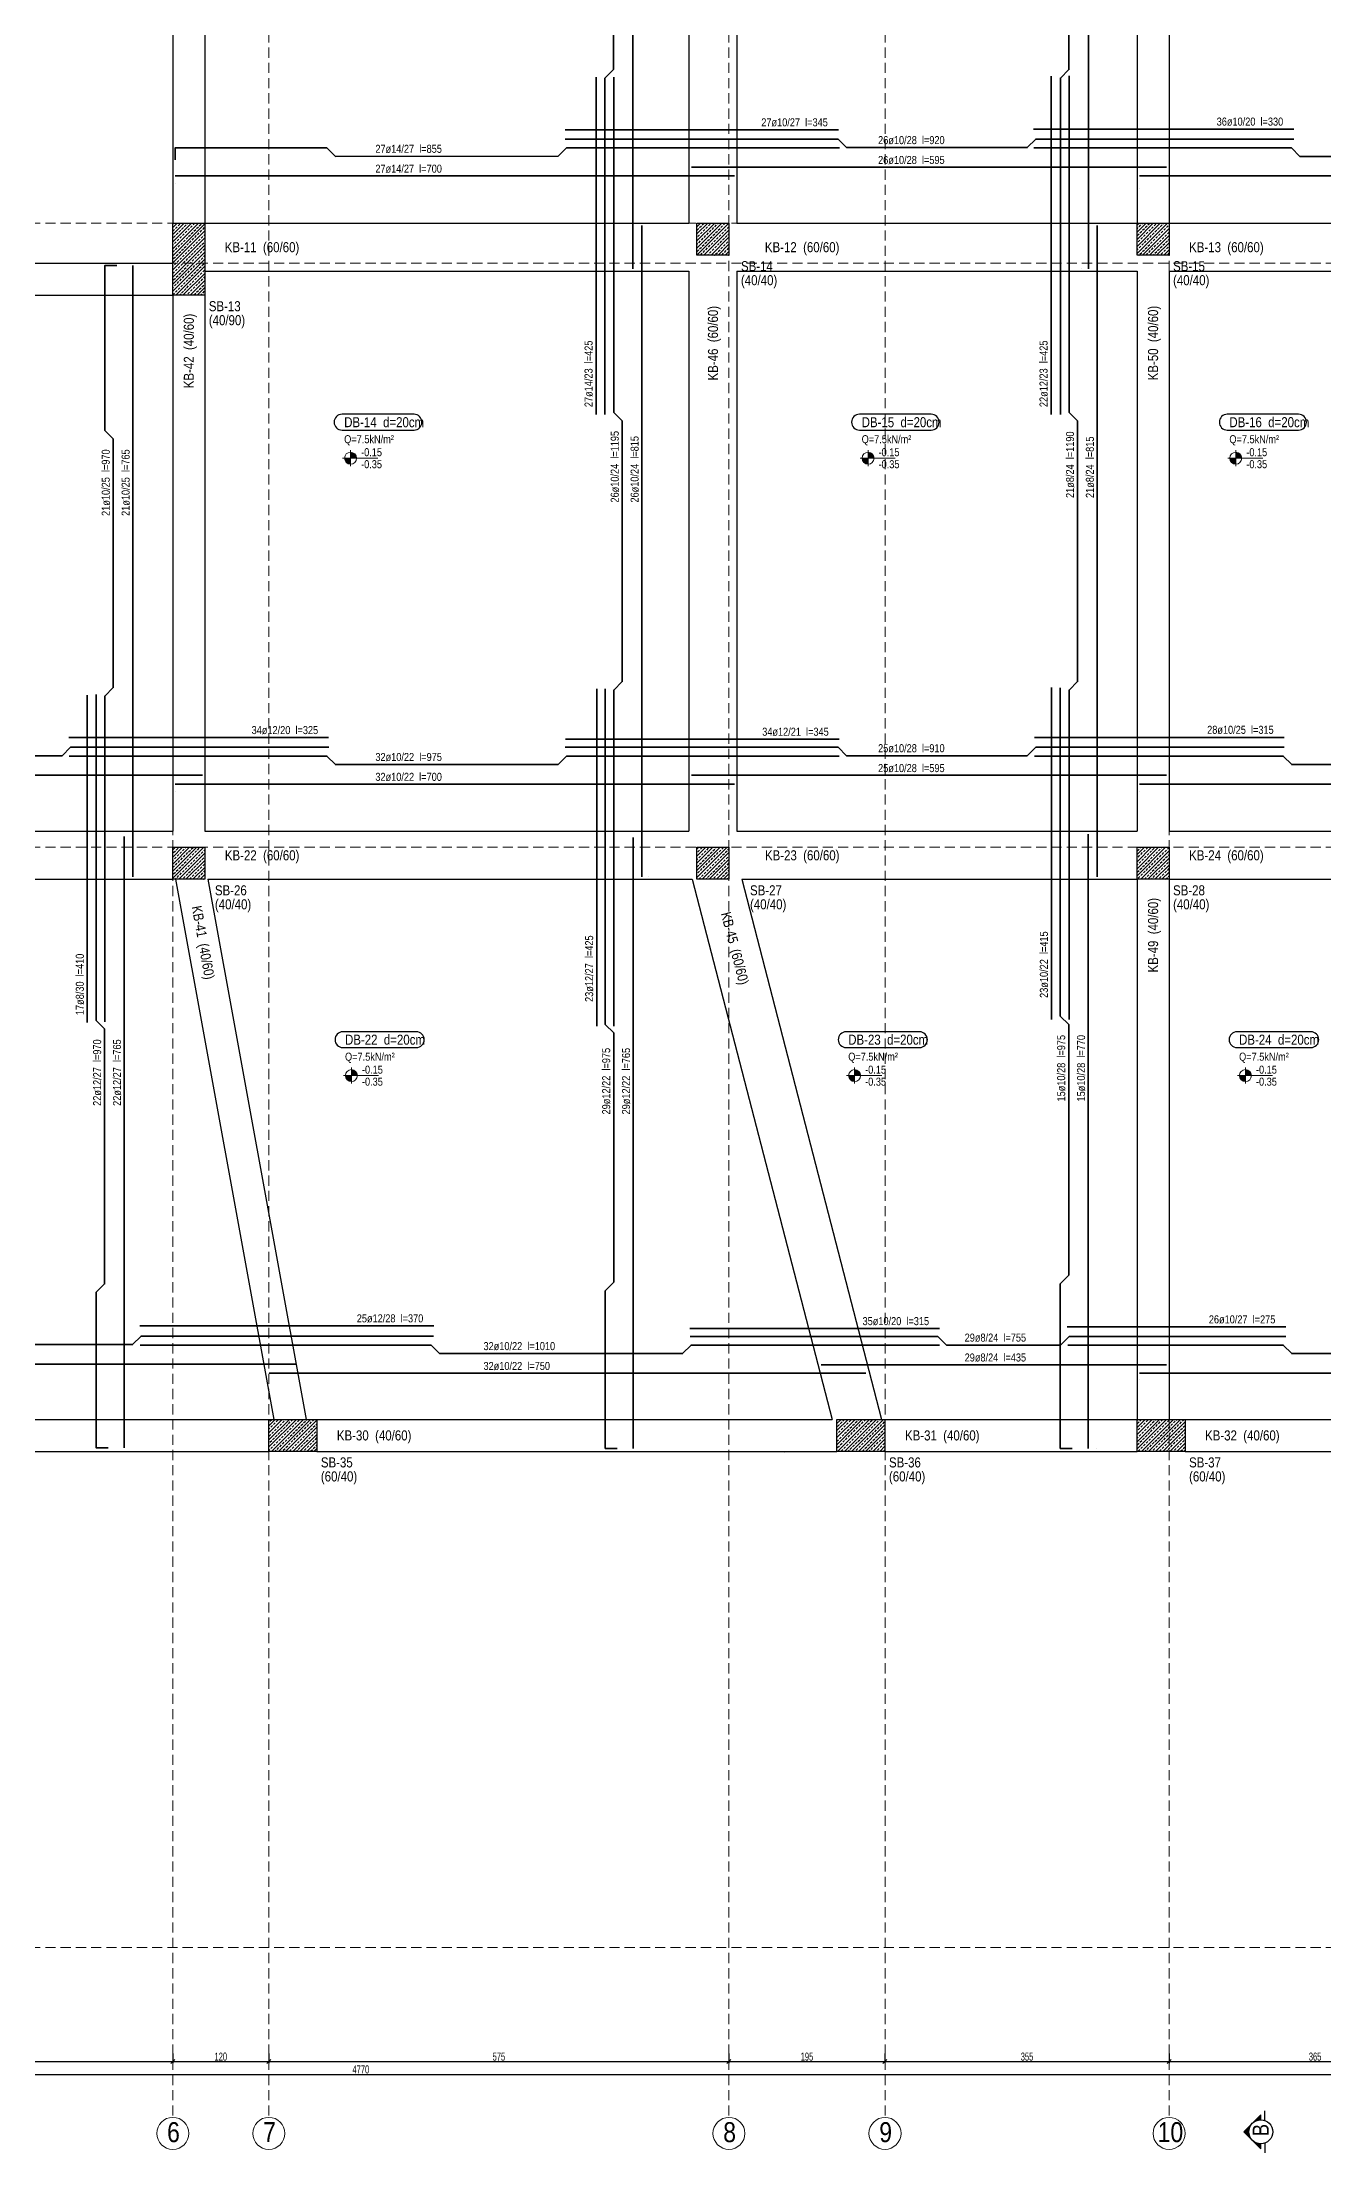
# Model space of a CAD drawing. Header units: millimetres. Extents: x 2532 to 8067, y 819 to 5029.
# Drawn here: x 5018 to 6619, y 819 to 3457 of the extents above; entities that cross this region are included whole.
import ezdxf

# ---------------------------------------------------------------- set-up
doc = ezdxf.new("R2010")
doc.units = ezdxf.units.MM
doc.linetypes.add('DASHED', pattern=[19.05, 12.7, -6.35])
for name, color, linetype, lineweight in [('AKS BALONU (BEYKENT)', 7, 'Continuous', 20), ('AKS CIZGISI (BEYKENT)', 252, 'DASHED', 20), ('AKS NO (BEYKENT)', 3, 'Continuous', 20), ('AKS OLCU (BEYKENT)', 200, 'Continuous', 20), ('DONATI (BEYKENT)', 4, 'Continuous', 35), ('DONATI YAZISI (BEYKENT)', 3, 'Continuous', 20), ('DOSEME ISMI (BEYKENT)', 9, 'Continuous', 20), ('DOSEME PAFTA (BEYKENT)', 3, 'Continuous', 20), ('KESIT (BEYKENT)', 151, 'Continuous', 25), ('KESIT ISMI (BEYKENT)', 6, 'Continuous', 20), ('KIRIS (BEYKENT)', 2, 'Continuous', 30), ('KIRIS ISMI (BEYKENT)', 40, 'Continuous', 20), ('KOLON (BEYKENT)', 3, 'Continuous', 30), ('KOLON ISMI (BEYKENT)', 91, 'Continuous', 20), ('KOT CIZGI (BEYKENT)', 120, 'Continuous', 20), ('KOT YAZI (BEYKENT)', 7, 'Continuous', 20), ('TARAMA (BEYKENT)', 252, 'Continuous', 25), ('YAZI (BEYKENT)', 140, 'Continuous', 20)]:
    doc.layers.add(name, color=color, linetype=linetype, lineweight=lineweight)
doc.styles.add('DONATI YAZISI (BEYKENT)', font='')
doc.styles.add('DSMOLC-50', font='bahnschrift light condensed', dxfattribs={"width": 0.75, "height": 10})
doc.styles.add('KOT (BEYKENT)', font='')
doc.styles.add('stastyle', font='RomanSTA.ttf')
doc.styles.add('YAZI (BEYKENT)', font='')
doc.styles.get('DONATI YAZISI (BEYKENT)').set_extended_font_data('Bahnschrift Light Condensed')
doc.styles.get('KOT (BEYKENT)').set_extended_font_data('Bahnschrift Light Condensed')
doc.styles.get('YAZI (BEYKENT)').set_extended_font_data('Bahnschrift Light Condensed')
doc.dimstyles.new('DSMOLC-50', dxfattribs={"dimtxt": 10, "dimasz": 5, "dimexe": 2, "dimexo": 2, "dimgap": 1, "dimtad": 1, "dimdec": 1, "dimrnd": 0.5, "dimzin": 12, "dimdsep": 46, "dimtxsty": 'DSMOLC-50', "dimblk": 'OBLIQUE', "dimblk1": 'OBLIQUE', "dimblk2": 'OBLIQUE', "dimcen": 0, "dimclrt": 7, "dimadec": 0, "dimazin": 0, "dimtfac": 1, "dimtdec": 4, "dimtix": 1, "dimtmove": 2, "dimatfit": 3, "dimfxl": 1, "dimtzin": 0, "dimarcsym": 0})
pattern_1 = [(45, (1551.565, 462.183), (-4.4194174, 4.4194174), []), (45, (1555.9844, 462.183), (-4.4194174, 4.4194174), [3.125, -1.5625])]

# ---------------------------------------------------------------- blocks, each defined once
blk = doc.blocks.new('_Oblique')
at = {"color": 0, "linetype": 'ByBlock', "lineweight": -2}
blk.add_line((-0.5, -0.5), (0.5, 0.5), dxfattribs=at)
blk = doc.blocks.new('*D95')
at = {"layer": 'AKS OLCU (BEYKENT)', "color": 0, "lineweight": -2, "transparency": 16777216}
for p, q in [((4666.1, 943.5), (4666.1, 931.5)), ((4666.1, 933.5), (5181.1, 933.5)), ((5181.1, 943.5), (5181.1, 931.5))]:
    blk.add_line(p, q, dxfattribs=at)
at = {"layer": 'DEFPOINTS', "color": 0, "transparency": 16777216}
for p in [(4666.1, 945.5), (5181.1, 945.5), (5181.1, 933.5)]:
    blk.add_point(p, dxfattribs=at)
at = {"layer": 'AKS OLCU (BEYKENT)', "color": 0, "lineweight": -2, "transparency": 16777216, "xscale": 5, "yscale": 5, "zscale": 5, "rotation": 180}
blk.add_blockref('_Oblique', (4666.1, 933.5), dxfattribs=at)
at = {"layer": 'AKS OLCU (BEYKENT)', "color": 0, "lineweight": -2, "transparency": 16777216, "xscale": 5, "yscale": 5, "zscale": 5}
blk.add_blockref('_Oblique', (5181.1, 933.5), dxfattribs=at)
at = {"layer": 'AKS OLCU (BEYKENT)', "color": 7, "transparency": 16777216, "insert": (4923.6, 939.6), "char_height": 10, "attachment_point": 5, "style": 'DSMOLC-50'}
blk.add_mtext('515', dxfattribs=at)
blk = doc.blocks.new('*D96')
at = {"layer": 'AKS OLCU (BEYKENT)', "color": 0, "lineweight": -2, "transparency": 16777216}
for p, q in [((5181.1, 943.5), (5181.1, 931.5)), ((5181.1, 933.5), (5301.1, 933.5)), ((5301.1, 943.5), (5301.1, 931.5))]:
    blk.add_line(p, q, dxfattribs=at)
at = {"layer": 'DEFPOINTS', "color": 0, "transparency": 16777216}
for p in [(5181.1, 945.5), (5301.1, 945.5), (5301.1, 933.5)]:
    blk.add_point(p, dxfattribs=at)
at = {"layer": 'AKS OLCU (BEYKENT)', "color": 0, "lineweight": -2, "transparency": 16777216, "xscale": 5, "yscale": 5, "zscale": 5, "rotation": 180}
blk.add_blockref('_Oblique', (5181.1, 933.5), dxfattribs=at)
at = {"layer": 'AKS OLCU (BEYKENT)', "color": 0, "lineweight": -2, "transparency": 16777216, "xscale": 5, "yscale": 5, "zscale": 5}
blk.add_blockref('_Oblique', (5301.1, 933.5), dxfattribs=at)
at = {"layer": 'AKS OLCU (BEYKENT)', "color": 7, "transparency": 16777216, "insert": (5241.1, 939.6), "char_height": 10, "attachment_point": 5, "style": 'DSMOLC-50'}
blk.add_mtext('120', dxfattribs=at)
blk = doc.blocks.new('*D97')
at = {"layer": 'AKS OLCU (BEYKENT)', "color": 0, "lineweight": -2, "transparency": 16777216}
for p, q in [((5301.1, 943.5), (5301.1, 931.5)), ((5301.1, 933.5), (5876.1, 933.5)), ((5876.1, 943.5), (5876.1, 931.5))]:
    blk.add_line(p, q, dxfattribs=at)
at = {"layer": 'DEFPOINTS', "color": 0, "transparency": 16777216}
for p in [(5301.1, 945.5), (5876.1, 945.5), (5876.1, 933.5)]:
    blk.add_point(p, dxfattribs=at)
at = {"layer": 'AKS OLCU (BEYKENT)', "color": 0, "lineweight": -2, "transparency": 16777216, "xscale": 5, "yscale": 5, "zscale": 5, "rotation": 180}
blk.add_blockref('_Oblique', (5301.1, 933.5), dxfattribs=at)
at = {"layer": 'AKS OLCU (BEYKENT)', "color": 0, "lineweight": -2, "transparency": 16777216, "xscale": 5, "yscale": 5, "zscale": 5}
blk.add_blockref('_Oblique', (5876.1, 933.5), dxfattribs=at)
at = {"layer": 'AKS OLCU (BEYKENT)', "color": 7, "transparency": 16777216, "insert": (5588.6, 939.6), "char_height": 10, "attachment_point": 5, "style": 'DSMOLC-50'}
blk.add_mtext('575', dxfattribs=at)
blk = doc.blocks.new('*D98')
at = {"layer": 'AKS OLCU (BEYKENT)', "color": 0, "lineweight": -2, "transparency": 16777216}
for p, q in [((5876.1, 943.5), (5876.1, 931.5)), ((5876.1, 933.5), (6071.1, 933.5)), ((6071.1, 943.5), (6071.1, 931.5))]:
    blk.add_line(p, q, dxfattribs=at)
at = {"layer": 'DEFPOINTS', "color": 0, "transparency": 16777216}
for p in [(5876.1, 945.5), (6071.1, 945.5), (6071.1, 933.5)]:
    blk.add_point(p, dxfattribs=at)
at = {"layer": 'AKS OLCU (BEYKENT)', "color": 0, "lineweight": -2, "transparency": 16777216, "xscale": 5, "yscale": 5, "zscale": 5, "rotation": 180}
blk.add_blockref('_Oblique', (5876.1, 933.5), dxfattribs=at)
at = {"layer": 'AKS OLCU (BEYKENT)', "color": 0, "lineweight": -2, "transparency": 16777216, "xscale": 5, "yscale": 5, "zscale": 5}
blk.add_blockref('_Oblique', (6071.1, 933.5), dxfattribs=at)
at = {"layer": 'AKS OLCU (BEYKENT)', "color": 7, "transparency": 16777216, "insert": (5973.6, 939.6), "char_height": 10, "attachment_point": 5, "style": 'DSMOLC-50'}
blk.add_mtext('195', dxfattribs=at)
blk = doc.blocks.new('*D99')
at = {"layer": 'AKS OLCU (BEYKENT)', "color": 0, "lineweight": -2, "transparency": 16777216}
for p, q in [((6071.1, 943.5), (6071.1, 931.5)), ((6071.1, 933.5), (6426.1, 933.5)), ((6426.1, 943.5), (6426.1, 931.5))]:
    blk.add_line(p, q, dxfattribs=at)
at = {"layer": 'DEFPOINTS', "color": 0, "transparency": 16777216}
for p in [(6071.1, 945.5), (6426.1, 945.5), (6426.1, 933.5)]:
    blk.add_point(p, dxfattribs=at)
at = {"layer": 'AKS OLCU (BEYKENT)', "color": 0, "lineweight": -2, "transparency": 16777216, "xscale": 5, "yscale": 5, "zscale": 5, "rotation": 180}
blk.add_blockref('_Oblique', (6071.1, 933.5), dxfattribs=at)
at = {"layer": 'AKS OLCU (BEYKENT)', "color": 0, "lineweight": -2, "transparency": 16777216, "xscale": 5, "yscale": 5, "zscale": 5}
blk.add_blockref('_Oblique', (6426.1, 933.5), dxfattribs=at)
at = {"layer": 'AKS OLCU (BEYKENT)', "color": 7, "transparency": 16777216, "insert": (6248.6, 939.6), "char_height": 10, "attachment_point": 5, "style": 'DSMOLC-50'}
blk.add_mtext('355', dxfattribs=at)
blk = doc.blocks.new('*D100')
at = {"layer": 'AKS OLCU (BEYKENT)', "color": 0, "lineweight": -2, "transparency": 16777216}
for p, q in [((6426.1, 943.5), (6426.1, 931.5)), ((6426.1, 933.5), (6791.1, 933.5)), ((6791.1, 943.5), (6791.1, 931.5))]:
    blk.add_line(p, q, dxfattribs=at)
at = {"layer": 'DEFPOINTS', "color": 0, "transparency": 16777216}
for p in [(6426.1, 945.5), (6791.1, 945.5), (6791.1, 933.5)]:
    blk.add_point(p, dxfattribs=at)
at = {"layer": 'AKS OLCU (BEYKENT)', "color": 0, "lineweight": -2, "transparency": 16777216, "xscale": 5, "yscale": 5, "zscale": 5, "rotation": 180}
blk.add_blockref('_Oblique', (6426.1, 933.5), dxfattribs=at)
at = {"layer": 'AKS OLCU (BEYKENT)', "color": 0, "lineweight": -2, "transparency": 16777216, "xscale": 5, "yscale": 5, "zscale": 5}
blk.add_blockref('_Oblique', (6791.1, 933.5), dxfattribs=at)
at = {"layer": 'AKS OLCU (BEYKENT)', "color": 7, "transparency": 16777216, "insert": (6608.6, 939.6), "char_height": 10, "attachment_point": 5, "style": 'DSMOLC-50'}
blk.add_mtext('365', dxfattribs=at)
blk = doc.blocks.new('*D104')
at = {"layer": 'AKS OLCU (BEYKENT)', "color": 0, "lineweight": -2, "transparency": 16777216}
for p, q in [((3031.1, 943.5), (3031.1, 915.5)), ((7801.1, 943.5), (7801.1, 915.5)), ((3031.1, 917.5), (7801.1, 917.5))]:
    blk.add_line(p, q, dxfattribs=at)
at = {"layer": 'DEFPOINTS', "color": 0, "transparency": 16777216}
for p in [(3031.1, 945.5), (7801.1, 945.5), (7801.1, 917.5)]:
    blk.add_point(p, dxfattribs=at)
at = {"layer": 'AKS OLCU (BEYKENT)', "color": 0, "lineweight": -2, "transparency": 16777216, "xscale": 5, "yscale": 5, "zscale": 5, "rotation": 180}
blk.add_blockref('_Oblique', (3031.1, 917.5), dxfattribs=at)
at = {"layer": 'AKS OLCU (BEYKENT)', "color": 0, "lineweight": -2, "transparency": 16777216, "xscale": 5, "yscale": 5, "zscale": 5}
blk.add_blockref('_Oblique', (7801.1, 917.5), dxfattribs=at)
at = {"layer": 'AKS OLCU (BEYKENT)', "color": 7, "transparency": 16777216, "insert": (5416.1, 923.6), "char_height": 10, "attachment_point": 5, "style": 'DSMOLC-50'}
blk.add_mtext('4770', dxfattribs=at)

msp = doc.modelspace()

# ---------------------------------------------------------------- hatches: boundary and pattern name
at = {"layer": 'KESIT (BEYKENT)', "lineweight": -3}
h = msp.add_hatch(color=256, dxfattribs=at)
h.dxf.hatch_style = 1
h.paths.add_polyline_path([(6530.12, 856.27), (6519.51, 845.67), (6530.12, 835.06, -0.1989124), (6525.72, 845.67, -0.1989124)])
h = msp.add_hatch(color=256, dxfattribs=at)
h.dxf.hatch_style = 1
h.paths.add_polyline_path([(6540.72, 866.88), (6530.12, 856.27, -0.1989124), (6540.72, 860.67)])
h = msp.add_hatch(color=256, dxfattribs=at)
h.dxf.hatch_style = 1
h.paths.add_polyline_path([(6540.72, 830.67, -0.1989124), (6530.12, 835.06), (6540.72, 824.45)])
at = {"layer": 'KOT CIZGI (BEYKENT)'}
h = msp.add_hatch(color=256, dxfattribs=at)
h.dxf.hatch_style = 1
h.paths.add_polyline_path([(5403.22, 2937.28), (5395.72, 2937.28, 0.4142136), (5403.22, 2929.78)])
h = msp.add_hatch(color=256, dxfattribs=at)
h.dxf.hatch_style = 1
h.paths.add_polyline_path([(5403.22, 2944.78), (5403.22, 2937.28), (5410.72, 2937.28, 0.4142136)])
h = msp.add_hatch(color=256, dxfattribs=at)
h.dxf.hatch_style = 1
h.paths.add_polyline_path([(6049.89, 2937.28), (6042.39, 2937.28, 0.4142136), (6049.89, 2929.78)])
h = msp.add_hatch(color=256, dxfattribs=at)
h.dxf.hatch_style = 1
h.paths.add_polyline_path([(6049.89, 2944.78), (6049.89, 2937.28), (6057.39, 2937.28, 0.4142136)])
h = msp.add_hatch(color=256, dxfattribs=at)
h.dxf.hatch_style = 1
h.paths.add_polyline_path([(6509.42, 2937.28), (6501.92, 2937.28, 0.4142136), (6509.42, 2929.78)])
h = msp.add_hatch(color=256, dxfattribs=at)
h.dxf.hatch_style = 1
h.paths.add_polyline_path([(6509.42, 2944.78), (6509.42, 2937.28), (6516.92, 2937.28, 0.4142136)])
h = msp.add_hatch(color=256, dxfattribs=at)
h.dxf.hatch_style = 1
h.paths.add_polyline_path([(5404.28, 2165.62), (5396.78, 2165.62, 0.4142136), (5404.28, 2158.12)])
h = msp.add_hatch(color=256, dxfattribs=at)
h.dxf.hatch_style = 1
h.paths.add_polyline_path([(5404.28, 2173.12), (5404.28, 2165.62), (5411.78, 2165.62, 0.4142136)])
h = msp.add_hatch(color=256, dxfattribs=at)
h.dxf.hatch_style = 1
h.paths.add_polyline_path([(6033.11, 2165.62), (6025.61, 2165.62, 0.4142136), (6033.11, 2158.12)])
h = msp.add_hatch(color=256, dxfattribs=at)
h.dxf.hatch_style = 1
h.paths.add_polyline_path([(6033.11, 2173.12), (6033.11, 2165.62), (6040.61, 2165.62, 0.4142136)])
h = msp.add_hatch(color=256, dxfattribs=at)
h.dxf.hatch_style = 1
h.paths.add_polyline_path([(6521.56, 2165.62), (6514.06, 2165.62, 0.4142136), (6521.56, 2158.12)])
h = msp.add_hatch(color=256, dxfattribs=at)
h.dxf.hatch_style = 1
h.paths.add_polyline_path([(6521.56, 2173.12), (6521.56, 2165.62), (6529.06, 2165.62, 0.4142136)])
at = {"layer": 'TARAMA (BEYKENT)'}
h = msp.add_hatch(dxfattribs=at)
h.set_pattern_fill('ANSI33', color=256, style=0, pattern_type=0)
h.set_pattern_definition(pattern_1)
h.paths.add_polyline_path([(5181.12, 3231.01), (5221.12, 3231.01), (5221.12, 3141.01), (5181.12, 3141.01)], flags=0)
h = msp.add_hatch(dxfattribs=at)
h.set_pattern_fill('ANSI33', color=256, style=0, pattern_type=0)
h.set_pattern_definition(pattern_1)
h.paths.add_polyline_path([(5836.12, 3231.01), (5876.12, 3231.01), (5876.12, 3191.01), (5836.12, 3191.01)], flags=0)
h = msp.add_hatch(dxfattribs=at)
h.set_pattern_fill('ANSI33', color=256, style=0, pattern_type=0)
h.set_pattern_definition(pattern_1)
h.paths.add_polyline_path([(6386.12, 3231.01), (6426.12, 3231.01), (6426.12, 3191.01), (6386.12, 3191.01)], flags=0)
h = msp.add_hatch(dxfattribs=at)
h.set_pattern_fill('ANSI33', color=256, style=0, pattern_type=0)
h.set_pattern_definition(pattern_1)
h.paths.add_polyline_path([(5181.08, 2451.01), (5221.08, 2451.01), (5221.08, 2411.01), (5181.08, 2411.01)], flags=0)
h = msp.add_hatch(dxfattribs=at)
h.set_pattern_fill('ANSI33', color=256, style=0, pattern_type=0)
h.set_pattern_definition(pattern_1)
h.paths.add_polyline_path([(5836.14, 2451.01), (5876.14, 2451.01), (5876.14, 2411.01), (5836.14, 2411.01)], flags=0)
h = msp.add_hatch(dxfattribs=at)
h.set_pattern_fill('ANSI33', color=256, style=0, pattern_type=0)
h.set_pattern_definition(pattern_1)
h.paths.add_polyline_path([(6386.12, 2451.01), (6426.12, 2451.01), (6426.12, 2411.01), (6386.12, 2411.01)], flags=0)
h = msp.add_hatch(dxfattribs=at)
h.set_pattern_fill('ANSI33', color=256, style=0, pattern_type=0)
h.set_pattern_definition(pattern_1)
h.paths.add_polyline_path([(5301.15, 1736.01), (5361.15, 1736.01), (5361.15, 1696.01), (5301.15, 1696.01)], flags=0)
h = msp.add_hatch(dxfattribs=at)
h.set_pattern_fill('ANSI33', color=256, style=0, pattern_type=0)
h.set_pattern_definition(pattern_1)
h.paths.add_polyline_path([(6011.09, 1736.01), (6071.09, 1736.01), (6071.09, 1696.01), (6011.09, 1696.01)], flags=0)
h = msp.add_hatch(dxfattribs=at)
h.set_pattern_fill('ANSI33', color=256, style=0, pattern_type=0)
h.set_pattern_definition(pattern_1)
h.paths.add_polyline_path([(6386.12, 1736.01), (6446.12, 1736.01), (6446.12, 1696.01), (6386.12, 1696.01)], flags=0)

# ---------------------------------------------------------------- linework, layer by layer
at = {"layer": 'AKS BALONU (BEYKENT)'}
for centre in [(5181.12, 843.74), (5301.12, 843.74), (5876.12, 843.74), (6071.12, 843.74), (6426.12, 843.74)]:
    msp.add_circle(centre, 20, dxfattribs=at)
at = {"layer": 'AKS CIZGISI (BEYKENT)'}
for p, q in [((5181.12, 866.01), (5181.12, 4756.01)), ((5301.12, 866.01), (5301.12, 4756.01)), ((5876.12, 866.01), (5876.12, 4756.01)), ((6071.12, 866.01), (6071.12, 4756.01)), ((6426.12, 866.01), (6426.12, 4756.01)), ((2831.12, 3231.01), (8016.12, 3231.01)), ((2831.12, 3181.01), (8016.12, 3181.01)), ((2831.12, 2451.01), (8016.12, 2451.01)), ((2831.12, 1696.01), (8016.12, 1696.01)), ((2831.12, 1076.01), (8016.12, 1076.01))]:
    msp.add_line(p, q, dxfattribs=at)
at = {"layer": 'DONATI (BEYKENT)'}
for points in [[(5721.12, 2992), (5721.12, 3412.42), (5731.72, 3423.03), (5731.71, 3758.8), (5721.12, 3769.42), (5721.12, 4126.63)], [(6290.31, 2992.04), (6290.31, 3412.42), (6300.91, 3423.03), (6300.91, 3758.8), (6290.31, 3769.42), (6290.31, 4126.15)], [(5756.12, 3174), (5756.12, 3988)], [(6325.31, 3174), (6325.31, 3988)], [(5710.05, 2991.93), (5710.05, 3413.28)], [(5732.21, 2227.45), (5732.21, 2647.42), (5742.81, 2658.04), (5742.81, 2983.81), (5732.21, 2994.42), (5732.21, 3413.46)], [(6278.67, 2991.97), (6278.67, 3414.84)], [(6301.12, 2235.92), (6301.12, 2647.42), (6311.72, 2658.04), (6311.71, 2983.81), (6301.12, 2994.42), (6301.12, 3415.03)], [(5184.04, 3310.14), (5184.03, 3325.14), (5373.78, 3325.14), (5384.39, 3314.54), (5662.67, 3314.55), (5673.28, 3325.14), (6014.21, 3325.14)], [(5671.22, 3336.01), (6012.52, 3336.01), (6023.14, 3325.41), (6248.91, 3325.41), (6259.52, 3336.01), (6581.94, 3336.01)], [(5671.62, 3347.64), (6012.8, 3347.64)], [(6256.67, 3348.53), (6581.86, 3348.53)], [(6257.08, 3325.06), (6578.99, 3325.06), (6589.6, 3314.46), (6868.29, 3314.46), (6878.9, 3325.06), (7300.46, 3325.06)], [(5829.11, 3301.01), (6423.11, 3301.01)], [(5184.12, 3290.14), (5883.12, 3290.14)], [(6389.12, 3290.06), (7096.74, 3290.06)], [(5767.21, 2414.01), (5767.21, 3228.01)], [(6336.12, 2414.01), (6336.12, 3228.01)], [(5096.12, 2232.86), (5096.12, 2639.92), (5106.72, 2650.54), (5106.71, 2961.31), (5096.12, 2971.92), (5096.12, 3177.92), (5111.12, 3177.94)], [(5131.12, 2414.01), (5131.12, 3178.01)], [(5074.28, 2232.1), (5074.28, 2641.1)], [(5100.34, 1700.38), (5085.34, 1700.37), (5085.34, 1894.82), (5095.94, 1905.43), (5095.94, 2224.07), (5085.34, 2234.68), (5085.34, 2641.85)], [(5710.8, 2227.38), (5710.8, 2648.93)], [(5736.5, 1699.74), (5721.5, 1699.73), (5721.5, 1896.79), (5732.1, 1907.4), (5732.1, 2219.09), (5721.5, 2229.71), (5721.5, 2648.95)], [(6279.07, 2235.85), (6279.07, 2650.56)], [(6305.13, 1699.67), (6290.13, 1699.66), (6290.13, 1905.47), (6300.73, 1916.08), (6300.72, 2229.48), (6290.13, 2240.1), (6290.13, 2650.36)], [(5051.31, 2588.07), (5375.83, 2588.07)], [(5671.83, 2586.01), (6013.93, 2586.01)], [(6257.82, 2588.43), (6569.89, 2588.43)], [(4486.35, 2576.01), (4803.77, 2576.01), (4814.39, 2565.41), (5042.66, 2565.41), (5053.27, 2576.01), (5375.9, 2576.01)], [(5051.54, 2565.07), (5373.78, 2565.07), (5384.39, 2554.47), (5662.67, 2554.47), (5673.28, 2565.07), (6013.91, 2565.07)], [(5671.48, 2576.01), (6012.52, 2576.01), (6023.14, 2565.41), (6248.91, 2565.41), (6259.52, 2576.01), (6569.97, 2576.01)], [(6257.87, 2565.07), (6568.78, 2565.07), (6579.39, 2554.47), (6837.67, 2554.47), (6848.28, 2565.07), (7234.64, 2565.07)], [(4619.11, 2541.01), (5218.11, 2541.01)], [(5829.11, 2541.01), (6423.11, 2541.01)], [(5184.12, 2530.07), (5883.12, 2530.07)], [(6389.12, 2530.07), (7048.12, 2530.07)], [(5120.34, 1700.45), (5120.34, 2464.7)], [(5756.5, 1699.82), (5756.5, 2463.1)], [(6325.13, 1699.74), (6325.13, 2467.49)], [(5139.8, 1852.86), (5507.23, 1852.86)], [(5827.22, 1849.41), (6139.25, 1849.41)], [(6298.97, 1851.59), (6572.07, 1851.59)], [(4460.04, 1840.2), (4833.2, 1840.2), (4843.81, 1829.6), (5130.93, 1829.6), (5141.55, 1840.2), (5507.09, 1840.2)], [(5140.5, 1828.81), (5503.79, 1828.81), (5514.4, 1818.21), (5818.13, 1818.21), (5828.75, 1828.81), (6139.38, 1828.81)], [(5827.68, 1839.41), (6137.33, 1839.41), (6147.94, 1828.81), (6290.51, 1828.82), (6301.13, 1839.41), (6572.14, 1839.41)], [(6299.4, 1828.82), (6568.78, 1828.82), (6579.39, 1818.21), (6837.67, 1818.22), (6848.28, 1828.82), (7233.92, 1828.82)], [(4619.11, 1805.2), (5335.81, 1805.2)], [(5301.4, 1793.81), (6046.96, 1793.81)], [(5991.17, 1804.41), (6423.11, 1804.41)], [(6389.12, 1793.82), (7048.12, 1793.82)]]:
    msp.add_lwpolyline(points, dxfattribs=at)
at = {"layer": 'DOSEME PAFTA (BEYKENT)', "lineweight": -3}
for points in [[(5392.64, 2972.35), (5482.56, 2972.35, 1), (5482.56, 2992.14), (5392.64, 2992.14, 1)], [(6039.31, 2972.35), (6128.8, 2972.35, 1), (6128.8, 2992.14), (6039.31, 2992.14, 1)], [(6498.84, 2972.35), (6587.95, 2972.35, 1), (6587.95, 2992.14), (6498.84, 2992.14, 1)], [(5393.69, 2200.69), (5485.37, 2200.69, 1), (5485.37, 2220.47), (5393.69, 2220.47, 1)], [(6022.53, 2200.69), (6114.14, 2200.69, 1), (6114.14, 2220.47), (6022.53, 2220.47, 1)], [(6510.98, 2200.69), (6603.21, 2200.69, 1), (6603.21, 2220.47), (6510.98, 2220.47, 1)]]:
    msp.add_lwpolyline(points, format="xyb", close=True, dxfattribs=at)
at = {"layer": 'KESIT (BEYKENT)', "lineweight": -3, "flags": 128}
for points in [[(6545.72, 859.81), (6545.72, 871.88)], [(6540.72, 860.67), (6540.72, 866.88), (6519.51, 845.67), (6540.72, 824.45), (6540.72, 830.67)], [(6545.72, 831.53), (6545.72, 819.45)]]:
    msp.add_lwpolyline(points, dxfattribs=at)
at = {"layer": 'KESIT (BEYKENT)', "lineweight": -3}
msp.add_circle((6540.72, 845.67), 15, dxfattribs=at)
at = {"layer": 'KIRIS (BEYKENT)'}
for p, q in [((5181.02, 3931.11), (5181.02, 3231.11)), ((5221.12, 3931.11), (5221.02, 3231.11)), ((5826.12, 3951.01), (5826.12, 3231.01)), ((5886.12, 3951.01), (5886.12, 3231.01)), ((6386.12, 3951.01), (6386.22, 3231.11)), ((6426.12, 3951.01), (6426.22, 3231.11)), ((5221.02, 3231.01), (5826.12, 3231.01)), ((5886.12, 3231.01), (6386.22, 3231.01)), ((6426.22, 3231.01), (6998.03, 3231.01)), ((4676.12, 3181.01), (5181.02, 3181.01)), ((5221.02, 3171.01), (5826.12, 3171.01)), ((5826.12, 3171.01), (5826.12, 2471.01)), ((5886.12, 3171.01), (6386.12, 3171.01)), ((5886.12, 3171.01), (5886.12, 2471.01)), ((6386.12, 3171.01), (6386.12, 2471.01)), ((6426.12, 3171.01), (6991.12, 3171.01)), ((6426.12, 3171.01), (6426.12, 2471.01)), ((4676.12, 3141.01), (5181.02, 3141.01)), ((5181.02, 3141.11), (5181.12, 2471.01)), ((5221.12, 3141.11), (5221.12, 2471.01)), ((4676.12, 2471.01), (5181.12, 2471.01)), ((5221.12, 2471.01), (5826.12, 2471.01)), ((5886.12, 2471.01), (6386.12, 2471.01)), ((6426.12, 2471.01), (6991.12, 2471.01)), ((4676.12, 2411.01), (5181.08, 2411.01)), ((5184.4, 2411.11), (5307.17, 1735.91)), ((5225.08, 2411.01), (5830.3, 2411.01)), ((5225.08, 2411.01), (5347.82, 1735.91)), ((5830.3, 2411.01), (6004.95, 1736.01)), ((5892.28, 2411.01), (6386.12, 2411.01)), ((5892.28, 2411.01), (6066.93, 1736.01)), ((6386.12, 2411.01), (6386.12, 1736.01)), ((6426.12, 2411.01), (6426.12, 1735.91)), ((6426.22, 2411.01), (6991.12, 2411.01)), ((4676.12, 1736.01), (5301.15, 1736.01)), ((5361.15, 1736.01), (6004.95, 1736.01)), ((6071.09, 1736.01), (6386.12, 1736.01)), ((6446.12, 1736.01), (6991.12, 1736.01)), ((4666.22, 1696.01), (5301.15, 1696.01)), ((5361.15, 1696.01), (6011.09, 1696.01)), ((6071.09, 1696.01), (6386.12, 1696.01)), ((6446.12, 1696.01), (7001.12, 1696.01))]:
    msp.add_line(p, q, dxfattribs=at)
at = {"layer": 'KOLON (BEYKENT)'}
for points in [[(5181.12, 3231.01), (5221.12, 3231.01), (5221.12, 3141.01), (5181.12, 3141.01)], [(5836.12, 3231.01), (5876.12, 3231.01), (5876.12, 3191.01), (5836.12, 3191.01)], [(6386.12, 3231.01), (6426.12, 3231.01), (6426.12, 3191.01), (6386.12, 3191.01)], [(5181.08, 2451.01), (5221.08, 2451.01), (5221.08, 2411.01), (5181.08, 2411.01)], [(5836.14, 2451.01), (5876.14, 2451.01), (5876.14, 2411.01), (5836.14, 2411.01)], [(6386.12, 2451.01), (6426.12, 2451.01), (6426.12, 2411.01), (6386.12, 2411.01)], [(5301.15, 1736.01), (5361.15, 1736.01), (5361.15, 1696.01), (5301.15, 1696.01)], [(6011.09, 1736.01), (6071.09, 1736.01), (6071.09, 1696.01), (6011.09, 1696.01)], [(6386.12, 1736.01), (6446.12, 1736.01), (6446.12, 1696.01), (6386.12, 1696.01)]]:
    msp.add_lwpolyline(points, close=True, dxfattribs=at)
at = {"layer": 'KOT CIZGI (BEYKENT)'}
for p, q in [((5393.22, 2937.28), (5437.25, 2937.28)), ((5403.22, 2947.28), (5403.22, 2927.28)), ((6039.89, 2937.28), (6083.92, 2937.28)), ((6049.89, 2947.28), (6049.89, 2927.28)), ((6499.42, 2937.28), (6543.45, 2937.28)), ((6509.42, 2947.28), (6509.42, 2927.28)), ((5394.28, 2165.62), (5438.3, 2165.62)), ((5404.28, 2175.62), (5404.28, 2155.62)), ((6023.11, 2165.62), (6067.13, 2165.62)), ((6033.11, 2175.62), (6033.11, 2155.62)), ((6511.56, 2165.62), (6555.58, 2165.62)), ((6521.56, 2175.62), (6521.56, 2155.62))]:
    msp.add_line(p, q, dxfattribs=at)
for centre in [(5403.22, 2937.28), (6049.89, 2937.28), (6509.42, 2937.28), (5404.28, 2165.62), (6033.11, 2165.62), (6521.56, 2165.62)]:
    msp.add_circle(centre, 7.5, dxfattribs=at)

# ---------------------------------------------------------------- texts
at = {"layer": 'AKS NO (BEYKENT)', "style": 'YAZI (BEYKENT)'}
for s, p in [('6', (5173.99, 832.74)), ('7', (5293.99, 832.74)), ('8', (5868.99, 832.74)), ('9', (6063.99, 832.74)), ('10', (6411.89, 832.74))]:
    msp.add_text(s, height=25, dxfattribs=at).set_placement(p)
at = {"layer": 'DONATI (BEYKENT)', "style": 'stastyle'}
for s, p in [('& 1-.2- 1- 6.95- 8.265787', (5829.11, 3301.01)), ('& 1-.2- 1- 0- 5.499999', (5184.12, 3281.01)), ('& 1-.2- 1- 5.499999- 3.284214', (6389.12, 3274.28)), ('& 1-.2- 1- 7.8- 5.650002', (5756.12, 3174)), ('& 1-.2- 1- 7.799996- 5.65', (6316.12, 3174)), ('& 1-.2- 1- 6.950002- 6.150001', (5829.11, 2541.01)), ('& 1-.2- 1- 5.15- 5.499998', (5184.12, 2521.01)), ('& 1-.2- 1- 5.499998- 7.6', (6389.12, 2521.01)), ('& 1-.2- 1- 7.550002- 0', (5131.12, 2414.01)), ('& 1-.2- 1- 7.55- 7.599998', (5776.12, 2414.01)), ('& 1-.2- 1- 7.55- 7.599998', (6336.12, 2414.01)), ('& 1-.2- 1- 6.65887- 6.149998', (5991.17, 1804.41)), ('& 1-.2- 1- 6.000003- 4.683314', (5301.4, 1784.41)), ('& 1-.2- 1- 4.683314- 7.600004', (6389.12, 1786.01)), ('& 1-.2- 1- 0- 7.299999', (5244.16, 1695.7)), ('& 1-.2- 1- 0- 7.8', (5945.14, 1694.1)), ('& 1-.2- 1- 0- 7.799996', (6335.68, 1699.99))]:
    msp.add_text(s, height=0.0005, dxfattribs=at).set_placement(p)
at = {"layer": 'DONATI YAZISI (BEYKENT)', "style": 'DONATI YAZISI (BEYKENT)'}
for s, p in [(' 27ø10/27  l=345', (5913.35, 3352.07)), (' 36ø10/20  l=330', (6482.43, 3352.96)), (' 27ø14/27  l=855', (5431.08, 3318.97)), (' 26ø10/28  l=920', (6059.32, 3329.83)), (' 27ø14/27  l=700', (5431.07, 3294.14)), (' 26ø10/28  l=595', (6059.31, 3305.01)), (' 34ø12/20  l=325', (5276.42, 2592.5)), (' 34ø12/21  l=345', (5914.5, 2590.43)), (' 28ø10/25  l=315', (6470.53, 2592.86)), (' 32ø10/22  l=975', (5431.08, 2558.9)), (' 25ø10/28  l=910', (6059.32, 2569.83)), (' 32ø10/22  l=700', (5431.07, 2534.07)), (' 25ø10/28  l=595', (6059.31, 2545.01)), (' 25ø12/28  l=370', (5407.81, 1857.29)), (' 35ø10/20  l=315', (6039.9, 1853.84)), (' 26ø10/27  l=275', (6472.62, 1856.02)), (' 32ø10/22  l=1010', (5566.18, 1822.63)), (' 29ø8/24  l=755', (6167.49, 1833.24)), (' 32ø10/22  l=750', (5566.17, 1797.81)), (' 29ø8/24  l=435', (6167.48, 1808.41))]:
    msp.add_text(s, height=10, dxfattribs=at).set_placement(p)
for s, rotation, p in [(' 27ø14/23  l=425', 90, (5705.63, 2997.96)), (' 22ø12/23  l=425', 90, (6274.25, 2998)), (' 26ø10/24  l=1195', 90, (5738.38, 2878.65)), (' 26ø10/24  l=815', 90, (5763.21, 2878.64)), (' 21ø8/24  l=1190', 90, (6307.29, 2884.39)), (' 21ø8/24  l=815', 90, (6332.12, 2884.38)), (' 21ø10/25  l=970', 90, (5102.29, 2861.98)), (' 21ø10/25  l=765', 90, (5127.12, 2861.97)), (' 23ø12/27  l=425', 90, (5706.37, 2254.57)), (' 23ø10/22  l=415', 90, (6274.65, 2259.6)), (' 17ø8/30  l=410', 90, (5069.85, 2238.14)), (' 15ø10/28  l=975', 89.99993, (6296.3, 2130.16)), (' 15ø10/28  l=770', 89.99993, (6321.13, 2130.15)), (' 22ø12/27  l=970', 89.99993, (5091.51, 2124.66)), (' 22ø12/27  l=765', 89.99993, (5116.34, 2124.65)), (' 29ø12/22  l=975', 89.99993, (5727.67, 2113.99)), (' 29ø12/22  l=765', 89.99993, (5752.5, 2113.98))]:
    msp.add_text(s, height=10, rotation=rotation, dxfattribs=at).set_placement(p)
at = {"layer": 'DOSEME ISMI (BEYKENT)', "style": 'YAZI (BEYKENT)'}
for s, p in [('DB-14  d=20cm', (5395.28, 2976.01)), ('DB-15  d=20cm', (6041.95, 2976.01)), ('DB-16  d=20cm', (6501.48, 2976.01)), ('DB-22  d=20cm', (5396.33, 2204.34)), ('DB-23  d=20cm', (6025.17, 2204.34)), ('DB-24  d=20cm', (6513.62, 2204.34))]:
    msp.add_text(s, height=12.5, dxfattribs=at).set_placement(p)
at = {"layer": 'KESIT ISMI (BEYKENT)', "style": 'YAZI (BEYKENT)'}
msp.add_text('B', height=20, rotation=90, dxfattribs=at).set_placement((6550.6, 840.21))
at = {"layer": 'KIRIS ISMI (BEYKENT)', "style": 'YAZI (BEYKENT)'}
for s, p in [('KB-11  (60/60)', (5246.02, 3194.76)), ('KB-12  (60/60)', (5921.02, 3194.76)), ('KB-13  (60/60)', (6451.22, 3194.76)), ('KB-22  (60/60)', (5246.15, 2434.76)), ('KB-23  (60/60)', (5921.12, 2434.76)), ('KB-24  (60/60)', (6451.22, 2434.76)), ('KB-30  (40/60)', (5386.15, 1709.76)), ('KB-31  (40/60)', (6096.12, 1709.76)), ('KB-32  (40/60)', (6471.12, 1709.76))]:
    msp.add_text(s, height=12.5, dxfattribs=at).set_placement(p)
for s, rotation, p in [('KB-42  (40/60)', 90, (5207.37, 3024.75)), ('KB-46  (60/60)', 90, (5862.37, 3034.46)), ('KB-50  (40/60)', 90, (6412.37, 3034.62)), ('KB-41  (40/60)', 280.30481, (5204.64, 2376.7)), ('KB-49  (40/60)', 90, (6412.37, 2294.57)), ('KB-45  (60/60)', 284.50659, (5865.9, 2368.26))]:
    msp.add_text(s, height=12.5, rotation=rotation, dxfattribs=at).set_placement(p)
at = {"layer": 'KOLON ISMI (BEYKENT)', "style": 'YAZI (BEYKENT)'}
for s, p in [('SB-14', (5891.12, 3171.01)), ('(40/40)', (5891.12, 3153.51)), ('SB-15', (6431.12, 3171.01)), ('(40/40)', (6431.12, 3153.51)), ('SB-13', (5226.12, 3121.01)), ('(40/90)', (5226.12, 3103.51)), ('SB-26', (5233.72, 2391.01)), ('SB-27', (5902.45, 2391.01)), ('SB-28', (6431.12, 2391.01)), ('(40/40)', (5233.72, 2373.51)), ('(40/40)', (5902.45, 2373.51)), ('(40/40)', (6431.12, 2373.51)), ('SB-35', (5366.15, 1676.01)), ('SB-36', (6076.09, 1676.01)), ('SB-37', (6451.12, 1676.01)), ('(60/40)', (5366.15, 1658.51)), ('(60/40)', (6076.09, 1658.51)), ('(60/40)', (6451.12, 1658.51))]:
    msp.add_text(s, height=12.5, dxfattribs=at).set_placement(p)
at = {"layer": 'KOT YAZI (BEYKENT)', "style": 'KOT (BEYKENT)'}
for s, p in [(' -0.15', (5413.22, 2939.78)), (' -0.35', (5413.22, 2924.78)), (' -0.15', (6059.89, 2939.78)), (' -0.35', (6059.89, 2924.78)), (' -0.15', (6519.42, 2939.78)), (' -0.35', (6519.42, 2924.78)), (' -0.15', (5414.28, 2168.12)), (' -0.35', (5414.28, 2153.12)), (' -0.15', (6043.11, 2168.12)), (' -0.35', (6043.11, 2153.12)), (' -0.15', (6531.56, 2168.12)), (' -0.35', (6531.56, 2153.12))]:
    msp.add_text(s, height=10, dxfattribs=at).set_placement(p)
at = {"layer": 'YAZI (BEYKENT)', "style": 'YAZI (BEYKENT)'}
for p in [(5395.28, 2956.01), (6041.95, 2956.01), (6501.48, 2956.01), (5396.33, 2184.34), (6025.17, 2184.34), (6513.62, 2184.34)]:
    msp.add_text('Q=7.5kN/m²', height=10, dxfattribs=at).set_placement(p)

# ---------------------------------------------------------------- dimensions: what is measured, and where the dimension line sits
at = {"layer": 'AKS OLCU (BEYKENT)'}
for base, p1, p2, picture, middle in [((7801.12, 917.54), (3031.12, 945.54), (7801.12, 945.54), '*D104', (5416.12, 923.64)), ((5181.12, 933.54), (4666.12, 945.54), (5181.12, 945.54), '*D95', (4923.62, 939.59)), ((5301.12, 933.54), (5181.12, 945.54), (5301.12, 945.54), '*D96', (5241.12, 939.64)), ((5876.12, 933.54), (5301.12, 945.54), (5876.12, 945.54), '*D97', (5588.62, 939.59)), ((6071.12, 933.54), (5876.12, 945.54), (6071.12, 945.54), '*D98', (5973.62, 939.64)), ((6426.12, 933.54), (6071.12, 945.54), (6426.12, 945.54), '*D99', (6248.62, 939.64)), ((6791.12, 933.54), (6426.12, 945.54), (6791.12, 945.54), '*D100', (6608.62, 939.64))]:
    dim = msp.add_linear_dim(base=base, p1=p1, p2=p2, dimstyle='DSMOLC-50', dxfattribs=at)
    dim.commit()
    dim.dimension.update_dxf_attribs({"geometry": picture, "text_midpoint": middle})

doc.saveas('drawing.dxf')
